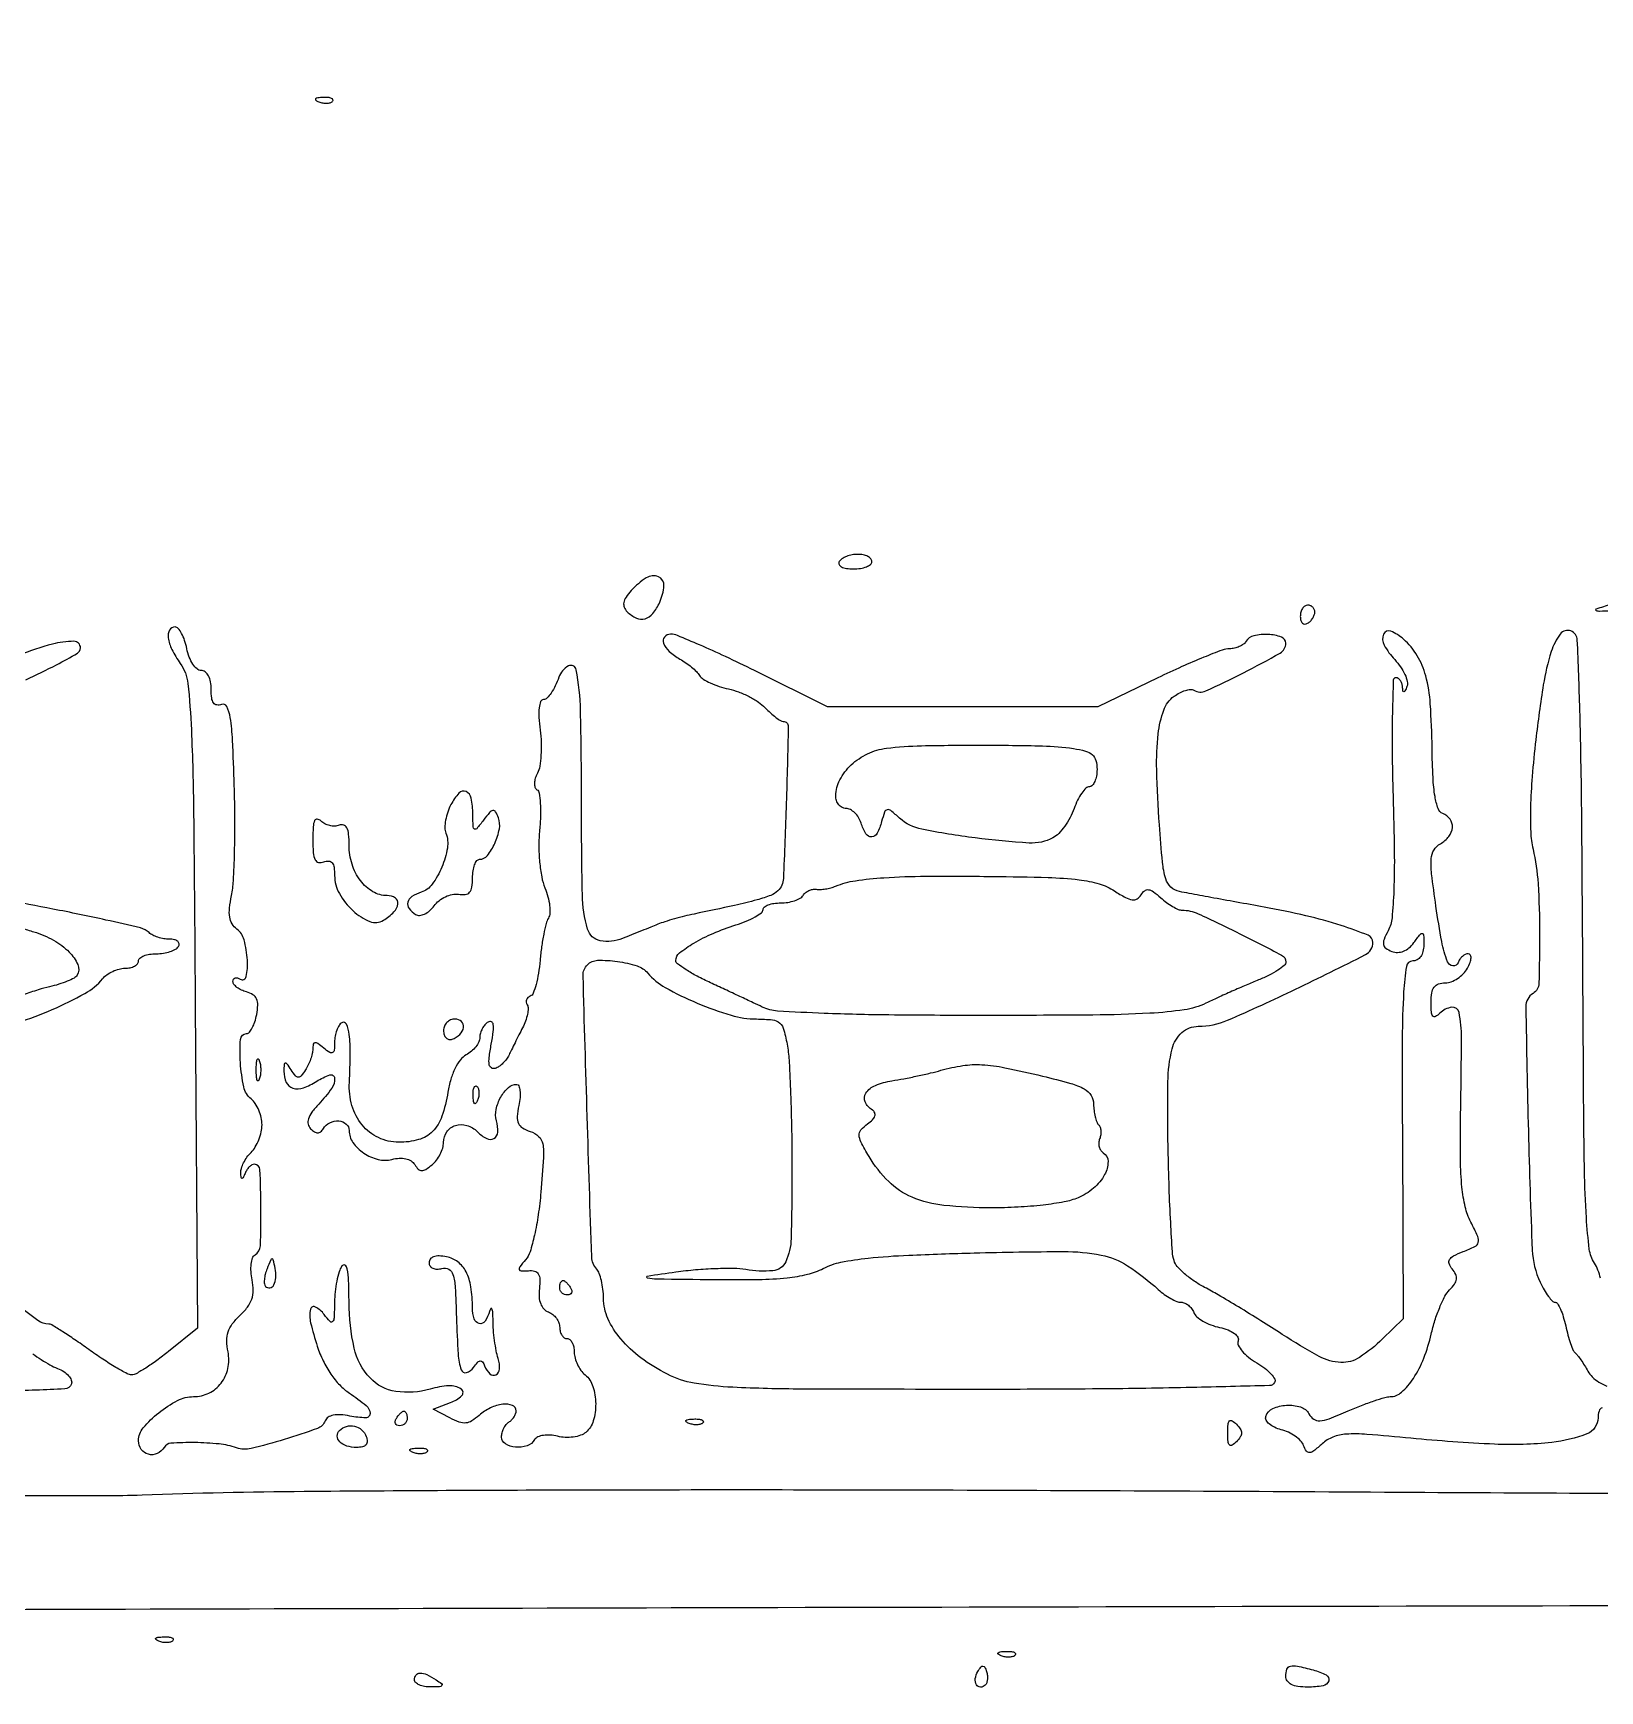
# Model space of a CAD drawing. Extents: x 0 to 2558, y 0 to 3412.
# Drawn here: x 1195.5 to 1411.2, y 2231.5 to 2459.8 of the extents above; entities that cross this region are included whole.
import ezdxf

# ---------------------------------------------------------------- set-up
doc = ezdxf.new("R2010")
doc.units = 0

msp = doc.modelspace()

# ---------------------------------------------------------------- linework, layer by layer
for points in [[(1923.086218, 2244.376059, -0.000011), (1814.032813, 2244.041497, -0.000207), (1693.057302, 2243.723101, -0.000126), (1550, 2243.441619, 0.000075), (1407.130468, 2243.17502, 0.000124), (1286.775, 2242.902503, 0.000001), (1177.44536, 2242.627485, 0.134519)], [(1176.555032, 2242.380365, -0.000002), (1098.265318, 2241.934774, -0.000173)], [(1102.150613, 2258.328759, 0.000012), (1205.122254, 2258.377188, 0.008936), (1210.5, 2258.475963, -0.007043), (1232.809399, 2258.970195, -0.001468), (1271.958846, 2259.170946, -0.001354), (1322.195419, 2259.144953, -0.000751), (1383.5, 2258.8551, 0.001097), (1441.521202, 2258.620946, 0.001019), (1500.9941, 2258.632595, 0.000884), (1567.795, 2258.899883, 0.000504), (1648.5, 2259.44692, -0.00015), (1691.2208, 2259.766768, -0.000104), (1739.478125, 2260.103506, -0.000105)], [(1495.680326, 2153.455514, 0.000008), (1467.716338, 2153.403437, 0.000123)], [(1411.574797, 2270.481098, 0.219957), (1411.144346, 2270.013214, 0.07784), (1411, 2269.091631, -0.310318), (1409.476073, 2266.872658, -0.064673), (1404.632776, 2265.697448, -0.038688), (1396.75153, 2265.448763, -0.012903), (1385.232431, 2266.274916, 0.004721), (1379.179356, 2266.808725, 0.035404), (1376.301663, 2266.830997, 0.078088), (1374.497267, 2266.429584, 0.090447), (1373.00328, 2265.502968, -0.015128), (1371.858404, 2264.528212, -0.147437), (1371.274828, 2264.293572, -0.274807), (1370.849706, 2264.497279, -0.055348), (1370.448491, 2265.273633, 0.100885), (1370.041911, 2265.911463, 0.047436), (1369.295551, 2266.549624, 0.044353), (1368.356446, 2267.092269, 0.047387), (1367.356603, 2267.446634, -0.047706), (1366.429522, 2267.775875, -0.070906), (1365.709223, 2268.245898, -0.095116), (1365.296631, 2268.775982, -0.200049), (1365.257289, 2269.286882, -0.208464), (1366.212196, 2270.355906, -0.093215), (1368.07944, 2270.822337, -0.091318), (1370.021587, 2270.581771, -0.191081), (1371.183656, 2269.636309, 0.112554), (1371.847578, 2268.900921, 0.173622), (1372.665103, 2268.676032, 0.073273), (1373.954882, 2268.966693, 0.009255), (1376.606942, 2270.045841, -0.008704), (1378.440029, 2270.794098, -0.010684), (1380.177631, 2271.425966, -0.009255), (1381.651503, 2271.896303, -0.072726), (1382.360665, 2272, 0.186663), (1383.936548, 2272.609555, 0.062743), (1385.567039, 2274.516838, 0.051861), (1387.009104, 2277.297873, 0.038587), (1388.023823, 2280.606301, -0.021731), (1388.528418, 2282.473654, -0.021729), (1389.193201, 2284.290197, -0.022178), (1389.91092, 2285.82019, -0.075751), (1390.560607, 2286.703464, 0.042472), (1391.239928, 2287.509158, 0.123047), (1391.502216, 2288.183901, 0.141711), (1391.398726, 2288.843349, 0.063965), (1390.925827, 2289.589373, -0.081039), (1390.494758, 2290.323406, -0.236952), (1390.549458, 2290.891178, -0.138185), (1391.10919, 2291.396949, -0.024216), (1392.423467, 2291.970902, 0.023494), (1394.038625, 2292.673476, 0.218845), (1394.506053, 2293.248414, 0.170528), (1394.435857, 2294.061852, 0.013341), (1393.473064, 2296.052089, -0.062471), (1392.709541, 2298.127833, -0.032413), (1392.260975, 2300.857274, -0.02176), (1392.05342, 2304.656986, -0.006962), (1392.069642, 2310.314613, 0.002773), (1392.19429, 2321.399676, 0.05036), (1391.859196, 2324.91867, 0.39982), (1390.851164, 2325.630008, 0.161179), (1389.2, 2324.8, -0.064899), (1388.609036, 2324.345331, -0.371337), (1388.25, 2324.4125, -0.153786), (1388.043621, 2324.945288, -0.016096), (1388, 2326.3, -0.038275), (1388.099713, 2327.600672, -0.119579), (1388.431927, 2328.406456, -0.155848), (1389.034803, 2328.848341, -0.081001), (1389.964816, 2329, 0.088264), (1390.795709, 2329.147828, 0.057686), (1391.666888, 2329.5875, 0.055927), (1392.444588, 2330.235098, 0.06843), (1393, 2331, 0.031042), (1393.370363, 2331.808985, 0.077172), (1393.507766, 2332.443579, 0.154155), (1393.408381, 2332.838208, 0.260189), (1393.118517, 2333, 0.115227), (1392.721304, 2332.907229, 0.067749), (1392.315134, 2332.632812, 0.062072), (1391.961926, 2332.227934, 0.062666), (1391.720238, 2331.75, -0.353804), (1391.012184, 2331.318172, -0.272916), (1390.272499, 2331.89858, -0.047076), (1389.482645, 2334.660599, -0.010343), (1388.677113, 2339.53534, -0.005862), (1388.084089, 2344.02395, -0.047652), (1388.033574, 2346.093683, -0.118349), (1388.413437, 2347.294266, -0.13037), (1389.287688, 2348.141122, 0.099077), (1390.454539, 2349.139436, 0.146818), (1390.942975, 2350.383874, 0.175741), (1390.630531, 2351.533086, 0.148834), (1389.632337, 2352.310844, -0.219342), (1388.976331, 2352.983935, -0.044362), (1388.5493, 2354.64224, -0.02901), (1388.272788, 2357.256861, -0.008433), (1388.149205, 2361.308367, 0.013405), (1387.902278, 2367.411568, 0.047337), (1387.270593, 2371.280368, 0.07224), (1386.106774, 2374.027833, 0.073316), (1384.21404, 2376.315143, 0.086705), (1382.459674, 2377.415454, 0.408683), (1381.464761, 2377.007947, 0.232365), (1381.541057, 2375.498911, 0.06184), (1383.002392, 2373.497454, -0.037081), (1383.809928, 2372.498968, -0.044133), (1384.409404, 2371.44641, -0.049719), (1384.736339, 2370.492417, -0.153965), (1384.686108, 2369.821482, -0.011769), (1384.414055, 2369.184765, -0.26235), (1384.257585, 2369.070602, -0.409303), (1384.136846, 2369.164271, -0.01773), (1384.078947, 2369.75, 0.066231), (1383.984402, 2370.227822, 0.079376), (1383.770445, 2370.632812, 0.09263), (1383.473948, 2370.904418, 0.140126), (1383.139588, 2371, 0.40451), (1382.801558, 2370.673023, 0.00271), (1382.677288, 2366.207608, 0.008243), (1382.64612, 2360.941228, 0.004939), (1382.774036, 2354.685476, -0.004413), (1382.938141, 2347.052816, -0.012383), (1382.873501, 2341.707817, -0.014479), (1382.625141, 2337.939572, -0.099483), (1382.091323, 2336.170639, 0.025932), (1381.525748, 2334.967861, 0.142183), (1381.451153, 2334.261537, 0.200031), (1381.775257, 2333.758222, 0.059428), (1382.601484, 2333.322684, 0.094837), (1383.397864, 2333.179988, 0.091629), (1384.201093, 2333.338264, 0.082043), (1384.964969, 2333.797219, 0.058737), (1385.644608, 2334.52865, -0.006511), (1386.532645, 2335.710498, -0.297715), (1386.806845, 2335.805849, -0.336031), (1386.978956, 2335.59231, -0.007509), (1387, 2334.19113, -0.060465), (1386.893034, 2333.309842, -0.091939), (1386.575906, 2332.609001, -0.112074), (1386.084717, 2332.161141, -0.129739), (1385.474147, 2332, 0.369527), (1384.607545, 2331.258247, 0.024368), (1384.231272, 2327.728961, 0.013798), (1384.041169, 2321.371137, 0.001662), (1384.05558, 2307.350664), (1384.162866, 2282.701327), (1381.331433, 2279.952135, -0.047873), (1378.150707, 2277.406257, -0.157447), (1375.589156, 2276.705627, -0.11381), (1372.599674, 2277.539388, -0.019489), (1367.5, 2280.579702, 0.004166), (1364.550303, 2282.463073, 0.003792), (1361.476046, 2284.35779, 0.003795), (1358.701681, 2286.010128, 0.012236), (1356.82271, 2287.049088, -0.028817), (1355.37563, 2287.913065, -0.030575), (1354.06725, 2288.92222, -0.032115), (1353.058967, 2289.924342, -0.107429), (1352.606275, 2290.73323, -0.057866), (1352.38167, 2291.963483, -0.003022), (1352.144808, 2295.978061, -0.004746), (1351.936904, 2300.765929, -0.003429), (1351.792422, 2306.106979, -0.008423), (1351.76153, 2315.357083, -0.057015), (1352.342269, 2319.890334, -0.150528), (1353.686858, 2322.132785, -0.185033), (1355.950037, 2323, 0.102921), (1359.98738, 2323.839952, 0.009457), (1369.344561, 2328.121749, 0.005373), (1378.964668, 2332.873772, 0.282483), (1380, 2334.560094, 0.307003), (1379.335474, 2335.540369, 0.016452), (1375.617403, 2336.882501, 0.020977), (1370.78001, 2338.229469, 0.012977), (1365, 2339.423243, -0.000397), (1361.20546, 2340.107908, -0.000487), (1357.661053, 2340.753911, -0.000404), (1354.682061, 2341.302346, -0.003499), (1353.356775, 2341.557043, -0.141088), (1352.176001, 2342.167557, -0.131048), (1351.459654, 2343.328977, -0.049688), (1351.018648, 2345.588348, -0.005745), (1350.595173, 2350.742253, -0.010455), (1350.218596, 2358.331014, -0.035405), (1350.42726, 2363.283535, -0.057321), (1351.182264, 2366.546207, -0.150497), (1352.602882, 2368.451571, -0.037815), (1353.384244, 2368.936863, -0.046018), (1354.181285, 2369.262827, -0.052546), (1354.880154, 2369.398137, -0.161335), (1355.343103, 2369.287951, 0.249852), (1356.977398, 2369.183384, 0.011587), (1362.151624, 2371.676162, 0.01126), (1367.21505, 2374.40725, 0.26918), (1367.997704, 2375.75, 0.316161), (1367.394866, 2376.611433, 0.075725), (1365.584204, 2376.972074, 0.06876), (1363.597883, 2376.789093, 0.199604), (1362.5, 2376, -0.096928), (1362.145411, 2375.616945, -0.052591), (1361.588241, 2375.29375, -0.049614), (1360.928747, 2375.074175, -0.055621), (1360.264016, 2375, 0.089288), (1359.249002, 2374.817287, 0.007103), (1356.693792, 2373.825, 0.009445), (1353.665275, 2372.532021, 0.007098), (1350.382077, 2371), (1342.118089, 2367), (1323.510377, 2367), (1304.902664, 2367), (1294.805194, 2372, 0.005258), (1290.832321, 2373.915508, 0.00743), (1287.25168, 2375.53125, 0.004591), (1284.221476, 2376.81185, 0.097978), (1283.270529, 2377, 0.218918), (1282.43303, 2376.614854, 0.27362), (1282.287074, 2375.787211, 0.120015), (1283.078803, 2374.626203, 0.057292), (1284.559519, 2373.571443, -0.025805), (1285.357876, 2373.075247, -0.02156), (1286.152046, 2372.470504, -0.022102), (1286.831007, 2371.852892, -0.053943), (1287.255957, 2371.328147, 0.110124), (1287.760757, 2370.830251, 0.030649), (1288.742789, 2370.296477, 0.029359), (1289.958689, 2369.813805, 0.027068), (1291.255957, 2369.46166, -0.037587), (1292.629096, 2369.057754, -0.028052), (1294.072568, 2368.417793, -0.028636), (1295.371299, 2367.655701, -0.055865), (1296.288955, 2366.883513, 0.018337), (1297.026009, 2366.162393, 0.02309), (1297.761274, 2365.553535, 0.022121), (1298.408968, 2365.10926, 0.140463), (1298.788955, 2365.000861, -0.421225), (1299.485464, 2364.289245, -0.002291), (1299.197371, 2353.71995, -0.003245), (1298.800077, 2343.358035, -0.187291), (1298.045211, 2341.645211, -0.10779), (1297.096303, 2341.036123, -0.021869), (1295.181749, 2340.418264, -0.013461), (1292.077786, 2339.653687, -0.002693), (1286.5, 2338.469433, 0.010405), (1285.205056, 2338.173553, 0.00783), (1283.79375, 2337.796452, 0.007923), (1282.477306, 2337.399869, 0.018033), (1281.5, 2337.049187, 0.00028), (1280.53262, 2336.661527, 0.000122), (1279.24681, 2336.145064, 0.00012), (1277.880113, 2335.595344, 0.00016), (1276.638077, 2335.094955, -0.143738), (1273.57847, 2334.794815, -0.282465), (1271.835636, 2336.380822, -0.066002), (1271.123018, 2341.093474, -0.004566), (1271, 2354.563428, 0.005486), (1270.869071, 2366.496227, 0.041281), (1270.280778, 2372.10759, 0.508053), (1269.194069, 2372.624092, 0.186859), (1267.876303, 2371.075007, -0.028062), (1267.390178, 2369.897534, -0.038221), (1266.815544, 2368.903283, -0.042483), (1266.239137, 2368.198274, -0.202842), (1265.770506, 2368, 0.309723), (1265.376742, 2367.730204, 0.064469), (1265.166082, 2366.871699, 0.042691), (1265.131039, 2365.551353, 0.018636), (1265.299294, 2363.805262, -0.024494), (1265.445906, 2362.071338, -0.024446), (1265.422388, 2360.33026, -0.025176), (1265.251066, 2358.816956, -0.082266), (1264.928259, 2357.865951, 0.048722), (1264.634411, 2357.159199, 0.066037), (1264.521125, 2356.477935, 0.083222), (1264.595274, 2355.924404, 0.181452), (1264.853379, 2355.590617, -0.219167), (1265.164464, 2355.121664, -0.021613), (1265.318251, 2353.741628, -0.024123), (1265.352208, 2352.002591, -0.016772), (1265.229967, 2350.041508, 0.024907), (1265.130142, 2347.872429, 0.022204), (1265.238891, 2345.61872, 0.023058), (1265.524725, 2343.571515, 0.052014), (1265.970203, 2342.071936, -0.033288), (1266.382553, 2340.852783, -0.036833), (1266.612586, 2339.630111, -0.03977), (1266.647335, 2338.572206, -0.127411), (1266.440427, 2337.903608, 0.076204), (1266.125089, 2337.160792, 0.013806), (1265.794581, 2335.69476, 0.014589), (1265.50265, 2333.941022, 0.012762), (1265.298102, 2332.093251, -0.018813), (1265.078742, 2330.309324, -0.026867), (1264.740519, 2328.750741, -0.025513), (1264.343963, 2327.547775, -0.219763), (1263.947764, 2327.16459, 0.103187), (1263.623241, 2326.96931, 0.122886), (1263.428262, 2326.670994, 0.122039), (1263.395547, 2326.31438, 0.100885), (1263.527647, 2325.955267, -0.149114), (1263.656605, 2325.465628, -0.040977), (1263.55974, 2324.66518, -0.037578), (1263.293896, 2323.731746, -0.031587), (1262.878451, 2322.790677, 0.002407), (1262.37431, 2321.808129, 0.001952), (1261.842863, 2320.749745, 0.001972), (1261.360562, 2319.770136, 0.005119), (1261.023131, 2319.059519, -0.052037), (1260.676675, 2318.477673, -0.039735), (1260.187458, 2317.920413, -0.040748), (1259.638347, 2317.467721, -0.071684), (1259.113545, 2317.204515, -0.22546), (1258.594916, 2317.267974, -0.214442), (1258.301486, 2317.712874, -0.072585), (1258.285629, 2318.725884, -0.014046), (1258.573398, 2320.539555, 0.01291), (1258.855961, 2322.294632, 0.069024), (1258.852072, 2323.262172, 0.257431), (1258.586024, 2323.615233, 0.24861), (1258.13841, 2323.585542, 0.077459), (1257.702804, 2323.2125, 0.053328), (1257.334408, 2322.675688, 0.052817), (1257.084281, 2322.066074, 0.071075), (1257, 2321.476167, -0.109697), (1256.864272, 2320.864964, -0.055805), (1256.45175, 2320.189907, -0.051524), (1255.847484, 2319.55793, -0.053415), (1255.133617, 2319.07151, 0.105433), (1254.321313, 2318.38525, 0.050479), (1253.594301, 2317.221384, 0.043251), (1253.003948, 2315.703959, 0.031515), (1252.605954, 2313.937234, -0.042956), (1251.776143, 2310.610145, -0.112029), (1250.487633, 2308.524531, -0.131485), (1248.569101, 2307.393239, -0.070309), (1245.821429, 2307.031425, -0.109146), (1243.035949, 2307.674499, -0.109897), (1240.788609, 2309.43036, -0.102493), (1239.390241, 2312.087959, -0.083806), (1239.027768, 2315.285615, 0.01036), (1239.161995, 2319.275561, 0.034359), (1239.015639, 2321.896615, 0.072592), (1238.626727, 2323.305138, 0.45561), (1238, 2323.5, 0.116464), (1237.616228, 2323.116182, 0.049165), (1237.29375, 2322.457382, 0.045068), (1237.074023, 2321.653704, 0.04423), (1237, 2320.818538, -0.022584), (1236.950698, 2319.727563, -0.250274), (1236.719091, 2319.374667, -0.278202), (1236.317849, 2319.391992, -0.026729), (1235.5, 2320, 0.018329), (1234.699725, 2320.616073, 0.177684), (1234.293487, 2320.727506, 0.328723), (1234.05894, 2320.522136, 0.051364), (1233.984687, 2319.872445, -0.054056), (1233.908865, 2319.239172, -0.026967), (1233.684621, 2318.462531, -0.026409), (1233.362844, 2317.674844, -0.035083), (1232.984687, 2317, -0.02521), (1232.389057, 2316.185322, -0.226004), (1232, 2316, -0.226004), (1231.610943, 2316.185322, -0.02521), (1231.015313, 2317, 0.010297), (1230.436497, 2317.843345, 0.292275), (1230.201607, 2317.937163, 0.343529), (1230.047496, 2317.761554, 0.01236), (1230.015313, 2316.809017, 0.10942), (1230.338868, 2315.282887, 0.21568), (1231.252708, 2314.482916, 0.160683), (1232.697088, 2314.518224, 0.059309), (1234.543976, 2315.436857, -0.064028), (1236.330583, 2316.304649, -0.48596), (1237.005541, 2315.862026, -0.181478), (1236.615141, 2314.469765, -0.030448), (1234.813244, 2312.301207, 0.027132), (1233.852737, 2311.160708, 0.082562), (1233.385562, 2310.265397, 0.135577), (1233.351323, 2309.532354, 0.141575), (1233.700376, 2308.899624, 0.049554), (1234.234762, 2308.461827, 0.149839), (1234.680679, 2308.328819, 0.178217), (1235.075165, 2308.477447, 0.076191), (1235.446149, 2308.912868, -0.142387), (1236.350268, 2309.729089, -0.131732), (1237.580037, 2309.964986, -0.161537), (1238.592846, 2309.545414, -0.217785), (1239, 2308.654988, 0.154309), (1239.521705, 2307.004786, 0.091459), (1241.007965, 2305.546259, 0.087857), (1242.981057, 2304.669134, 0.125356), (1244.889234, 2304.681285, -0.049584), (1245.89968, 2304.840922, -0.071197), (1246.801361, 2304.764504, -0.084445), (1247.527175, 2304.461738, -0.113873), (1248.026142, 2303.957701, 0.057373), (1248.522183, 2303.329259, 0.197313), (1248.991562, 2303.131716, 0.14785), (1249.556841, 2303.297226, 0.028587), (1250.423785, 2303.936747, 0.057711), (1251.027003, 2304.56789, 0.043604), (1251.536987, 2305.380726, 0.044567), (1251.885054, 2306.241898, 0.073891), (1252, 2307.015456, -0.15181), (1252.452874, 2308.472658, -0.166973), (1253.637577, 2309.349691, -0.151729), (1255.205893, 2309.357858, -0.122976), (1256.654921, 2308.487936, 0.074246), (1257.944111, 2307.533719, 0.258546), (1258.943696, 2307.550765, 0.257598), (1259.461778, 2308.408239, 0.073895), (1259.288096, 2310.006322, -0.116186), (1259.250017, 2311.56384, -0.076539), (1259.883532, 2313.248596, -0.082079), (1260.930837, 2314.553704, -0.184751), (1262.097445, 2315, -0.316632), (1262.384663, 2314.797848, -0.062692), (1262.529226, 2314.148322, -0.045984), (1262.530979, 2313.21216, -0.026847), (1262.370134, 2312.100671, 0.030922), (1262.160899, 2310.56678, 0.121788), (1262.319764, 2309.633666, 0.154427), (1262.867746, 2309.005656, 0.059967), (1263.929733, 2308.522302, -0.10888), (1265.100007, 2307.845649, -0.165151), (1265.660885, 2306.824577, -0.059986), (1265.765545, 2304.928138, -0.005388), (1265.405868, 2300.171631, -0.014729), (1265.04412, 2297.059146, -0.019077), (1264.520286, 2294.233599, -0.018652), (1263.915163, 2291.947483, -0.105391), (1263.307167, 2290.850427, 0.012028), (1262.500697, 2289.877299, 0.2329), (1262.421231, 2289.505062, 0.343116), (1262.67209, 2289.309395, 0.020909), (1263.685898, 2289.350427, -0.080625), (1264.548647, 2289.282442, -0.198336), (1265.052276, 2288.914367, -0.135266), (1265.263745, 2288.176674, -0.03151), (1265.19521, 2286.878014, 0.045969), (1265.167861, 2285.731625, 0.075748), (1265.378255, 2284.787352, 0.093521), (1265.81316, 2284.088922, 0.115751), (1266.44521, 2283.659399, -0.078382), (1267.039572, 2283.316835, -0.06522), (1267.54328, 2282.788185, -0.06671), (1267.883876, 2282.161405, -0.091389), (1268, 2281.531385, 0.063461), (1268.074614, 2280.94588, 0.081424), (1268.29375, 2280.449844, 0.09843), (1268.618634, 2280.117941, 0.151099), (1269, 2280, -0.181272), (1269.381693, 2279.856918, -0.091278), (1269.70625, 2279.448468, -0.071223), (1269.926111, 2278.840854, -0.05129), (1270, 2278.122445, 0.067559), (1270.109963, 2277.312334, 0.044533), (1270.440625, 2276.430735, 0.044279), (1270.925824, 2275.614539, 0.063393), (1271.5, 2275, -0.143684), (1272.568398, 2273.413451, -0.073926), (1272.952524, 2271.028008, -0.074285), (1272.626305, 2268.64806, -0.149487), (1271.595653, 2267.079385, -0.091507), (1270.877486, 2266.677466, -0.047398), (1269.873604, 2266.439248, -0.044936), (1268.760495, 2266.385276, -0.05118), (1267.704748, 2266.537968, 0.043375), (1266.69526, 2266.700059, 0.054143), (1265.746976, 2266.666224, 0.063815), (1264.986615, 2266.454721, 0.15586), (1264.550077, 2266.081027, -0.172233), (1263.502217, 2265.240396, -0.103853), (1261.905168, 2265.034819, -0.120725), (1260.526158, 2265.490634, -0.258347), (1260, 2266.440983, -0.061875), (1260.074167, 2267.038022, -0.051278), (1260.29375, 2267.640225, -0.053305), (1260.617164, 2268.157656, -0.08825), (1261, 2268.5, 0.06081), (1261.382515, 2268.806203, 0.051032), (1261.70625, 2269.2129, 0.053229), (1261.926698, 2269.653442, 0.089642), (1262, 2270.059017, 0.313969), (1261.485215, 2270.798006, 0.120271), (1260.173817, 2270.948838, 0.079477), (1258.447514, 2270.445883, 0.073493), (1256.911928, 2269.420296, -0.043786), (1255.904524, 2268.657563, -0.119042), (1255.061629, 2268.374903, -0.110285), (1254.142957, 2268.497898, -0.034669), (1252.870236, 2269.069448), (1250.574097, 2270.298304), (1252.956565, 2271.179636, 0.102517), (1254.507221, 2272.148871, 0.481322), (1254.4265, 2273.049919, 0.164612), (1252.735381, 2273.496108, 0.05279), (1250.142124, 2273.04076, -0.106408), (1245.42336, 2272.722793, -0.170161), (1241.880559, 2274.575456, -0.132765), (1239.698821, 2278.686667, -0.055446), (1238.984687, 2284.972506, 0.007813), (1238.931079, 2287.955149, 0.039975), (1238.743568, 2289.600058, 0.203919), (1238.412252, 2290.088801, 0.413922), (1238, 2290, 0.070042), (1237.623285, 2289.186932, 0.023369), (1237.301539, 2287.9125, 0.022736), (1237.072869, 2286.450012, 0.024049), (1236.983509, 2285, -0.006277), (1236.928046, 2282.868536, -0.166499), (1236.725656, 2282.344463, -0.452736), (1236.376584, 2282.336772, -0.023467), (1235.564197, 2283.309841, 0.104021), (1234.372842, 2284.343788, 0.502917), (1233.682384, 2284.031736, 0.11189), (1233.698112, 2282.17912, 0.021677), (1234.612015, 2278.936201, 0.033423), (1235.426659, 2276.92502, 0.03738), (1236.476785, 2275.117877, 0.040029), (1237.702089, 2273.606197, 0.054888), (1239.040213, 2272.479183, -0.023678), (1241.350752, 2270.767316, -0.220954), (1241.877222, 2269.679889, -0.425672), (1241.282526, 2269.089364, -0.043626), (1239.090453, 2269.331909, 0.032233), (1237.820548, 2269.501748, 0.065107), (1236.814861, 2269.439797, 0.092468), (1236.103464, 2269.158979, 0.162409), (1235.70572, 2268.675501, -0.217886), (1234.621573, 2267.612983, -0.012418), (1230.069588, 2266.097307, -0.014923), (1225.490616, 2264.84607, -0.144367), (1223.5, 2264.945388, 0.058548), (1221.087046, 2265.484068, 0.023804), (1217.721328, 2265.669643, 0.01646), (1214.462461, 2265.586734, 0.244417), (1213.512429, 2265.02011, -0.14674), (1212.552609, 2264.168348, -0.173821), (1211.351038, 2264.059651, -0.178464), (1210.376542, 2264.736682, -0.153794), (1210, 2265.931906, -0.176267), (1210.641822, 2267.695934, -0.049426), (1212.772568, 2269.779168, -0.049736), (1215.365777, 2271.463227, -0.11971), (1217.57563, 2272, 0.114672), (1219.690494, 2272.491496, 0.115055), (1221.368886, 2273.864914, 0.111533), (1222.301379, 2275.878212, 0.102607), (1222.317601, 2278.161993, -0.044458), (1222.150739, 2279.693303, -0.084356), (1222.333888, 2280.91646, -0.083449), (1222.912776, 2282.019078, -0.042727), (1223.963817, 2283.180917, 0.042927), (1224.999607, 2284.326815, 0.080628), (1225.583601, 2285.426288, 0.083165), (1225.779657, 2286.630395, 0.048251), (1225.631554, 2288.092228, -0.034637), (1225.486276, 2289.21968, -0.044117), (1225.516951, 2290.267317, -0.050512), (1225.70133, 2291.098133, -0.176267), (1226.036287, 2291.522427, 0.249883), (1226.773599, 2292.788106, 0.011113), (1226.854909, 2298.026559, 0.010003), (1226.714745, 2303.272672, 0.400596), (1225.952619, 2304, 0.132102), (1225.614851, 2303.909176, 0.061115), (1225.249377, 2303.632812, 0.054339), (1224.913531, 2303.228127, 0.050194), (1224.662281, 2302.75, -0.011978), (1224.395445, 2302.13181, -0.326182), (1224.248905, 2302.05008, -0.347711), (1224.134872, 2302.165423, -0.012687), (1224.078947, 2302.821429, -0.09155), (1224.154727, 2303.434825, -0.040288), (1224.463816, 2304.195313, -0.038105), (1224.931867, 2304.971296, -0.041643), (1225.5, 2305.642857, 0.063473), (1226.074608, 2306.385341, 0.039129), (1226.559375, 2307.379657, 0.038714), (1226.89002, 2308.45608, 0.055214), (1227, 2309.448984, 0.056585), (1226.88938, 2310.423316, 0.043422), (1226.559375, 2311.443372, 0.044524), (1226.074587, 2312.355179, 0.075245), (1225.5, 2313, -0.167712), (1224.498892, 2314.648565, -0.036268), (1224.023666, 2317.998878, -0.035088), (1224.029262, 2321.205141, -0.39331), (1224.883423, 2322, 0.223372), (1225.257517, 2322.175901, 0.051556), (1225.654671, 2322.770712, 0.043639), (1226.011767, 2323.618932, 0.030601), (1226.268398, 2324.623699, 0.037226), (1226.417792, 2325.923147, 0.114953), (1226.252915, 2326.785774, 0.147905), (1225.757681, 2327.360271, 0.07763), (1224.884975, 2327.740331, -0.044039), (1224.163709, 2327.998556, -0.054797), (1223.553711, 2328.36529, -0.064927), (1223.136066, 2328.778832, -0.166684), (1223, 2329.175648, -0.12789), (1223.08024, 2329.484223, -0.189302), (1223.29375, 2329.659661, -0.146694), (1223.617355, 2329.66689, -0.07127), (1224, 2329.5, 0.519308), (1224.825697, 2329.853365, 0.069224), (1224.984284, 2332.107271, 0.047228), (1224.526167, 2334.903923, 0.168284), (1223.530897, 2336.389757, -0.09822), (1222.887813, 2337.111502, -0.093962), (1222.556195, 2338.03531, -0.06641), (1222.525575, 2339.277648, -0.024964), (1222.799819, 2341, 0.038836), (1223.066579, 2343.037475, 0.006808), (1223.217235, 2346.904695, 0.007349), (1223.265587, 2351.455458, 0.00654), (1223.184437, 2356.186196, 0.004181), (1222.943935, 2362.414595, 0.027626), (1222.62615, 2365.513342, 0.072443), (1222.15163, 2367.03618, 0.390887), (1221.415516, 2367.329207, -0.12498), (1220.780946, 2367.254148, -0.212797), (1220.333653, 2367.528554, -0.119622), (1220.073861, 2368.212375, -0.03125), (1220, 2369.393011, 0.044927), (1219.905356, 2370.444189, 0.076589), (1219.618143, 2371.276002, 0.104393), (1219.175605, 2371.808514, 0.168925), (1218.625, 2372, -0.183021), (1218.054634, 2372.216014, -0.066225), (1217.477656, 2372.88125, -0.054647), (1216.980927, 2373.851844, -0.041636), (1216.65, 2375, 0.030942), (1216.345296, 2376.148836, 0.043853), (1215.925156, 2377.11875, 0.05178), (1215.460287, 2377.798406, 0.220324), (1215.025, 2378, 0.269428), (1214.26847, 2377.560429, 0.166848), (1214.071417, 2376.52143, 0.082087), (1214.585247, 2374.900786, 0.03629), (1215.75, 2372.972506, -0.127931), (1216.785849, 2370.232601, -0.015839), (1217.269921, 2363.815734, -0.008333), (1217.575682, 2352.474463, -0.000877), (1217.801966, 2325.959125), (1218.103932, 2281.418251), (1214.110604, 2278.209125, -0.011946), (1212.504105, 2276.980098, -0.015761), (1210.980022, 2275.942681, -0.013173), (1209.676159, 2275.161497, -0.129068), (1209.060953, 2275, -0.124097), (1208.420058, 2275.161554, -0.009869), (1206.88385, 2276.028125, -0.012894), (1205.075902, 2277.159415, -0.009519), (1203.132885, 2278.5, 0.005693), (1201.220592, 2279.8411, 0.008372), (1199.507665, 2280.971875, 0.004552), (1198.04503, 2281.884043, 0.137997), (1197.632885, 2282, -0.159549), (1196.144847, 2282.487233, -0.006762), (1191.661669, 2285.869866, -0.009066)], [(1411.334439, 2288.326644, 0.03954), (1410.994144, 2289.426504, 0.049116), (1410.502484, 2290.37727, -0.113501), (1409.801306, 2292.301932, -0.015051), (1409.395235, 2296.644806, -0.011513), (1409.130056, 2303.253327, -0.002916), (1409.009167, 2314, 0.000534), (1408.770759, 2350.758837, 0.004981), (1408.493044, 2366.611793, 0.004149), (1408.149265, 2376.216629, 0.297714), (1407.265254, 2377.447619, 0.338491), (1405.796765, 2377.01981, 0.080789), (1404.559465, 2374.603897, 0.039044), (1403.466751, 2370.020531, 0.010051), (1402.435338, 2362.477263, 0.008223), (1401.929123, 2357.398489, 0.014252), (1401.69858, 2353.164563, 0.016844), (1401.724994, 2349.77333, 0.046645), (1402.0451, 2347.41119, -0.041723), (1402.739086, 2342.642618, -0.015166), (1402.949601, 2335.808028, -0.007486), (1402.849532, 2328.911739, -0.25208), (1402.05429, 2327.533553, 0.264217), (1401.055618, 2325.708074, 0.002115), (1401.403247, 2308.554944, 0.004176), (1401.940906, 2292.19165, 0.099842), (1403.028906, 2287.75, 0.021128), (1403.57925, 2286.696744, 0.029344), (1404.164727, 2285.807813, 0.029287), (1404.710441, 2285.159453, 0.20599), (1405.08106, 2285, -0.260076), (1405.417552, 2284.812276, -0.032391), (1405.82495, 2284.045312, -0.031517), (1406.220828, 2282.995199, -0.020968), (1406.546177, 2281.75, 0.01398), (1406.86185, 2280.468913, 0.017787), (1407.227553, 2279.307813, 0.015909), (1407.593606, 2278.371029, 0.12343), (1407.875632, 2278, -0.060268), (1408.184738, 2277.684506, -0.012685), (1408.63997, 2277.059375, -0.01312), (1409.133585, 2276.302342, -0.012099), (1409.600862, 2275.5, 0.077658), (1410.210383, 2274.711682, 0.04894), (1411.131669, 2273.99695, 0.047916), (1412.20363, 2273.457482, 0.062797)], [(1194.475516, 2370.726266, 0.012541), (1198.701914, 2372.797278, 0.010635), (1201.568849, 2374.370875, 0.268042), (1202, 2375.11735, 0.419231), (1201.07618, 2376.025507, 0.058618), (1198.1278, 2375.627439, 0.0349), (1193.548302, 2374.104383, 0.012871)], [(1193.333995, 2323.528678, 0.025514), (1198.102805, 2325.309871, 0.024849), (1202.616229, 2327.535753, 0.092819), (1205.040236, 2329.548481, -0.065195), (1205.63926, 2330.104147, -0.044412), (1206.442554, 2330.573616, -0.044444), (1207.315242, 2330.893455, -0.065711), (1208.122445, 2331, 0.05129), (1208.840854, 2331.073889, 0.071223), (1209.448468, 2331.29375, 0.091278), (1209.856918, 2331.618307, 0.181272), (1210, 2332, -0.222681), (1210.179376, 2332.382793, -0.076538), (1210.717039, 2332.70625, -0.058208), (1211.50628, 2332.92683, -0.039081), (1212.440983, 2333, 0.037634), (1213.42066, 2333.073842, 0.041396), (1214.346475, 2333.29375, 0.045439), (1215.093337, 2333.615492, 0.130646), (1215.5, 2334, 0.177037), (1215.577977, 2334.378577, 0.188488), (1215.3904, 2334.70625, 0.116412), (1214.927234, 2334.927986, 0.05373), (1214.259017, 2335, -0.042572), (1213.477549, 2335.066658, -0.035368), (1212.667024, 2335.265772, -0.036744), (1211.946958, 2335.557602, -0.07577), (1211.45, 2335.904757, 0.131796), (1210.266858, 2336.549465, 0.005422), (1205.510421, 2337.643112, 0.005832), (1198.188512, 2339.153988, 0.001158), (1185.052155, 2341.673754, -0.019443)], [(1193.866899, 2336.540222, 0.005012), (1195.572913, 2336.012367, -0.054653), (1198.28841, 2334.866705, -0.069911), (1200.450337, 2333.229895, -0.0938), (1201.627936, 2331.494173, -0.245416), (1201.52241, 2330.036259, -0.130918), (1201.114793, 2329.651263, -0.024892), (1200.185941, 2329.206306, -0.025034), (1199.018382, 2328.784202, -0.02071), (1197.738532, 2328.449983, 0.023999), (1196.182199, 2328.032615, 0.010062), (1194.129444, 2327.329215, 0.009928)], [(1195.435317, 2277.909134, 0.018023), (1196.597314, 2277.096446, 0.018126), (1197.793911, 2276.382379, 0.032406), (1198.831282, 2275.897816, -0.050159), (1199.692606, 2275.457653, -0.067873), (1200.355826, 2274.889663, -0.085555), (1200.730206, 2274.287657, -0.178804), (1200.747502, 2273.743847, -0.310532), (1199.837662, 2273.057137, -0.003568), (1191.862099, 2272.760136, -0.006236)], [(1091.92268, 2165.609417, 0.000123), (1203.285023, 2166.142602, 0.000082), (1318.131321, 2166.73943, 0.002111), (1349.243056, 2167.037547, 0.006016), (1354.38229, 2167.170347, 0.013265), (1358.300741, 2167.423026, 0.009276), (1361.217168, 2167.743584, 0.545116), (1361.409267, 2168.146809, -0.272394), (1361.402539, 2168.456945, -0.204411), (1361.678674, 2168.670079, -0.083079), (1362.298537, 2168.72495, -0.031052), (1363.166211, 2168.603055, 0.019423), (1368.018494, 2167.805974, 0.01568), (1373.27791, 2167.317465, 0.011539), (1379.905257, 2167.064291, 0.004255), (1389.259255, 2167.002598, -0.000422), (1449.869314, 2167.067498, -0.000945)]]:
    msp.add_lwpolyline(points, format="xyb")
for points in [[(1234.8125, 2450.316886, 0.051402), (1235.359369, 2450.160852, 0.05415), (1235.916927, 2450.123424, 0.060344), (1236.402231, 2450.202593, 0.126455), (1236.729167, 2450.395833, 0.296942), (1236.77538, 2450.614691, 0.208169), (1236.592839, 2450.799335, 0.077125), (1236.112848, 2450.910055, 0.028489), (1235.416667, 2450.921053, 0.018894), (1234.670344, 2450.862007, 0.168741), (1234.37858, 2450.720685, 0.470617), (1234.395823, 2450.538436, 0.054073)], [(1306.5, 2387, 0.253782), (1306.478234, 2386.615199, 0.1651), (1306.794783, 2386.287316, 0.083483), (1307.479336, 2386.068671, 0.035659), (1308.440983, 2386, 0.037227), (1309.420991, 2386.073066, 0.055981), (1310.248289, 2386.29375, 0.073461), (1310.813779, 2386.616918, 0.230178), (1311, 2387, 0.186414), (1310.852535, 2387.381787, 0.089706), (1310.429836, 2387.70625, 0.069539), (1309.801778, 2387.926216, 0.049547), (1309.059017, 2388, 0.046881), (1308.270704, 2387.925923, 0.046318), (1307.50665, 2387.70625, 0.050262), (1306.876024, 2387.383556, 0.111412)], [(1414, 2386.434259, 0.085648), (1414.056216, 2386.108486, 0.012359), (1414.298879, 2385.476243, 0.013712), (1414.627892, 2384.736738, 0.011341), (1415.01746, 2383.967375, -0.063362), (1415.420011, 2382.913416, -0.229378), (1415.272603, 2382.230755, -0.13616), (1414.550073, 2381.696697, -0.018875), (1412.76746, 2381.089853, 0.004516), (1410.733492, 2380.461998, 0.687311), (1410.723296, 2380.28654, 0.114906), (1411.215829, 2380.188896, 0.001384), (1414.5, 2380.306737, 0.013711), (1417.228275, 2380.487211, 0.077702), (1418.635887, 2380.844483, 0.152076), (1419.400949, 2381.496108, 0.105751), (1419.795783, 2382.568625, 0.087008), (1419.764434, 2383.561755, 0.102894), (1419.390392, 2384.421882, 0.086682), (1418.641844, 2385.166251, 0.045566), (1417.49873, 2385.818625, 0.007259), (1415.590238, 2386.654951, 0.056138), (1414.656865, 2386.929759, 0.202746), (1414.199494, 2386.824649, 0.240702)], [(1277.85, 2383.016667, 0.035267), (1277.129972, 2382.101934, 0.102852), (1276.825, 2381.362879, 0.144517), (1276.890287, 2380.716503, 0.099751), (1277.3, 2380.1, 0.087461), (1278.564182, 2379.214708, 0.181803), (1279.746881, 2379.123741, 0.155857), (1280.824545, 2379.84864, 0.06055), (1281.772588, 2381.40023, 0.089675), (1282.354926, 2383.693707, 0.323004), (1281.60475, 2384.903479, 0.242836), (1279.929012, 2384.759737, 0.067959)], [(1370, 2379.440983, 0.066118), (1370.073267, 2378.889346, 0.138808), (1370.29375, 2378.521475, 0.191142), (1370.620352, 2378.392057, 0.139169), (1371, 2378.5, 0.06081), (1371.382515, 2378.806203, 0.051032), (1371.70625, 2379.2129, 0.053229), (1371.926698, 2379.653442, 0.089642), (1372, 2380.059017, 0.105429), (1371.923444, 2380.418051, 0.099231), (1371.70625, 2380.723586, 0.096318), (1371.381732, 2380.928382, 0.092995), (1371, 2381, 0.153634), (1370.618621, 2380.879982, 0.097988), (1370.29375, 2380.542039, 0.080552), (1370.074545, 2380.037096, 0.062283)], [(1338.75, 2361.258867, -0.030171), (1340.423677, 2360.90437, -0.114179), (1341.358646, 2360.397931, -0.148585), (1341.841402, 2359.614039, -0.064333), (1342, 2358.386501, -0.042151), (1341.922838, 2357.47283, -0.061751), (1341.690969, 2356.701035, -0.081117), (1341.350274, 2356.177689, -0.211011), (1340.94798, 2356, 0.199168), (1340.473083, 2355.803018, 0.043984), (1339.895625, 2355.112549, 0.039255), (1339.323089, 2354.135663, 0.029064), (1338.842797, 2352.978891, -0.039204), (1338.30288, 2351.74944, -0.033776), (1337.553456, 2350.553267, -0.035219), (1336.719903, 2349.558852, -0.078), (1335.932462, 2348.963855, -0.138719), (1332.649817, 2348.244536, -0.016818), (1325.22126, 2348.941829, -0.016946), (1317.85791, 2350.138538, -0.135969), (1314.817987, 2351.66472, 0.013482), (1313.608195, 2352.701631, 0.220854), (1313.103961, 2352.828724, 0.268663), (1312.741137, 2352.515129, 0.019337), (1312.340439, 2351.193838, -0.053122), (1311.735119, 2349.595, -0.264574), (1310.964966, 2349.08442, -0.282448), (1310.175459, 2349.497874, -0.057687), (1309.5, 2351, 0.06077), (1309.150468, 2351.764714, 0.063046), (1308.63086, 2352.4125, 0.069989), (1308.027698, 2352.851427, 0.122947), (1307.432612, 2353, -0.121907), (1306.88798, 2353.134793, -0.102157), (1306.427362, 2353.514062, -0.092606), (1306.121983, 2354.081576, -0.080594), (1306.022236, 2354.75, -0.11905), (1306.583562, 2356.951176, -0.082757), (1308.146591, 2358.99952, -0.07725), (1310.411806, 2360.548077, -0.081406), (1313, 2361.300747, -0.025044), (1317.841524, 2361.642507, -0.005506), (1326.18029, 2361.720765, -0.005105), (1334.495412, 2361.622335, -0.031598)], [(1253.017838, 2353.533331, 0.041039), (1252.570324, 2352.501901, 0.038306), (1252.284815, 2351.387289, 0.04064), (1252.188668, 2350.35589, 0.094814), (1252.324927, 2349.595637, -0.133689), (1252.53084, 2347.555811, -0.0581), (1251.768276, 2344.916494, -0.05849), (1250.444153, 2342.572342, -0.15944), (1248.916419, 2341.473472, 0.067331), (1247.641566, 2340.870506, 0.189783), (1247.079353, 2340.082061, 0.226274), (1247.25372, 2339.225031, 0.093131), (1248.151704, 2338.406242, 0.162842), (1248.697514, 2338.278027, 0.086511), (1249.375058, 2338.461695, 0.070599), (1250.079461, 2338.92146, 0.054715), (1250.699277, 2339.597225, -0.067184), (1251.378339, 2340.301623, -0.056616), (1252.258635, 2340.849158, -0.058869), (1253.197363, 2341.166211, -0.09201), (1254.047573, 2341.187142, 0.069012), (1255.001812, 2341.167019, 0.186977), (1255.590064, 2341.478075, 0.143719), (1255.909152, 2342.175259, 0.03595), (1256, 2343.437142, -0.035826), (1256.070421, 2344.418701, -0.054255), (1256.283415, 2345.24716, -0.070977), (1256.594973, 2345.815075, -0.236072), (1256.964816, 2346, 0.22929), (1258.046426, 2346.523528, 0.061472), (1259.066842, 2348.201277, 0.059872), (1259.690297, 2350.188257, 0.138589), (1259.549486, 2351.731638, 0.041538), (1259.163092, 2352.532689, 0.30863), (1258.799912, 2352.703499, 0.17752), (1258.348299, 2352.450608, 0.015269), (1257.504286, 2351.403497, -0.00934), (1256.573954, 2350.220866, -0.358431), (1256.265773, 2350.159282, -0.266534), (1256.074614, 2350.46504, -0.006491), (1256.031803, 2352.190983, 0.043556), (1255.811011, 2354.416761, 0.246271), (1255.095209, 2355.322375, 0.325313), (1254.1278, 2355.116151, 0.060158)], [(1234, 2348.731385, 0.016961), (1234.062433, 2346.891427, 0.096223), (1234.312994, 2345.948378, 0.232594), (1234.784771, 2345.580572, 0.143864), (1235.5, 2345.638374, -0.099792), (1236.18737, 2345.754584, -0.218354), (1236.655002, 2345.522078, -0.136725), (1236.923905, 2344.899417, -0.033989), (1237, 2343.781303, 0.12866), (1237.652014, 2341.289374, 0.079376), (1239.54513, 2338.901054, 0.089316), (1241.85772, 2337.438355, 0.241687), (1243.735424, 2337.604907, 0.056774), (1245.161395, 2338.749038, 0.159877), (1245.726565, 2339.878028, 0.296329), (1245.362672, 2340.673332, 0.142327), (1244.238321, 2341, -0.134259), (1242.26382, 2341.539922, -0.097833), (1240.558104, 2343.062988, -0.086252), (1239.39935, 2345.317375, -0.075821), (1239, 2347.935729, 0.021874), (1238.932827, 2349.470467, 0.094572), (1238.685232, 2350.344439, 0.208294), (1238.246391, 2350.710657, 0.164235), (1237.621855, 2350.685134, -0.087391), (1237.011333, 2350.566408, -0.062739), (1236.318995, 2350.641183, -0.061633), (1235.653563, 2350.888627, -0.07672), (1235.121855, 2351.278145, 0.160824), (1234.614555, 2351.533594, 0.337903), (1234.25, 2351.332467, 0.090408), (1234.047619, 2350.485693, 0.01357)], [(1344.422567, 2341.644523, 0.018188), (1345.920812, 2340.73802, 0.0904), (1346.848689, 2340.422854, 0.174837), (1347.512058, 2340.556669, 0.11855), (1348.064745, 2341.10476, -0.085187), (1348.566266, 2341.672511, -0.208503), (1349.092935, 2341.816107, -0.124389), (1349.75541, 2341.541899, -0.023908), (1350.767691, 2340.710237, 0.025293), (1351.568946, 2340.055654, 0.027218), (1352.413432, 2339.502382, 0.02815), (1353.184368, 2339.111467, 0.103618), (1353.716467, 2339, -0.10856), (1355.921204, 2338.515598, -0.007825), (1361.586373, 2335.791607, -0.004463), (1367.423889, 2332.805974, -0.279209), (1368, 2331.854717, -0.221744), (1367.78598, 2331.395862, -0.028966), (1366.898438, 2330.735009, -0.029236), (1365.686427, 2330.03516, -0.020519), (1364.25, 2329.386496, 0.005048), (1362.560435, 2328.685601, 0.003054), (1360.573437, 2327.823324, 0.003059), (1358.610795, 2326.942948, 0.005372), (1357, 2326.187523, -0.076158), (1354.013259, 2325.272631, -0.022755), (1349.259282, 2324.796996, -0.01174), (1341.432272, 2324.556346, -0.001814), (1325.904348, 2324.5, -0.002578), (1313.318223, 2324.5649, -0.007083), (1304.4394, 2324.78229, -0.006074), (1298.006015, 2325.109351, -0.09694), (1295.904348, 2325.659942, 0.002428), (1294.663183, 2326.251312, 0.000775), (1292.810965, 2327.11931, 0.000773), (1290.744893, 2328.079736, 0.000863), (1288.75, 2328.999149, -0.01443), (1286.930022, 2329.898586, -0.021373), (1285.395313, 2330.799028, -0.017536), (1284.226508, 2331.613153, -0.236076), (1284, 2332.066153, -0.228466), (1284.498443, 2333.100063, -0.034115), (1286.45257, 2334.448893, -0.033057), (1289.127138, 2335.807004, -0.024187), (1292.25, 2336.966102, 0.020938), (1293.686559, 2337.488714, 0.030517), (1294.898438, 2338.076804, 0.030801), (1295.784255, 2338.650091, 0.238055), (1296, 2339.077552, -0.235471), (1296.17629, 2339.43113, -0.071233), (1296.717039, 2339.729031, -0.05443), (1297.506109, 2339.932665, -0.035966), (1298.440983, 2340, 0.038597), (1299.421859, 2340.075832, 0.041985), (1300.351289, 2340.30154, 0.046082), (1301.102731, 2340.631947, 0.128417), (1301.51639, 2341.02652, -0.081933), (1301.846603, 2341.405245, -0.063703), (1302.309489, 2341.69738, -0.063946), (1302.828982, 2341.862662, -0.084174), (1303.325407, 2341.868801, 0.05335), (1303.882356, 2341.841496, 0.025499), (1304.595588, 2341.919257, 0.024938), (1305.339623, 2342.077415, 0.032418), (1306, 2342.299286, -0.059498), (1308.714205, 2343.050711, -0.022223), (1312.651766, 2343.472815, -0.014285), (1318.418135, 2343.667707, -0.003877), (1327.546772, 2343.64455, -0.0044), (1335.259136, 2343.497309, -0.022523), (1339.530124, 2343.185288, -0.041515), (1342.310032, 2342.619033, -0.074277)], [(1280.127555, 2330.340864, 0.093747), (1282.531269, 2328.345898, 0.026557), (1286.922241, 2326.210224, 0.027335), (1291.602453, 2324.52864, 0.072018), (1295.119158, 2324.009769, -0.02544), (1297.286399, 2323.893564, -0.156541), (1298.296195, 2323.448664, -0.149054), (1298.884507, 2322.487614, -0.022397), (1299.358152, 2320.25, -0.02721), (1299.600287, 2318.045599, -0.004418), (1299.799145, 2313.740803, -0.004861), (1299.939324, 2308.663845, -0.004261), (1299.988994, 2303.356989, -0.006579), (1299.87097, 2293.77775, -0.101714), (1299.129653, 2290.585934, -0.26949), (1297.358538, 2289.339129, -0.06434), (1293.615757, 2289.494896, 0.039672), (1291.986813, 2289.643205, 0.012049), (1289.505879, 2289.611934, 0.011985), (1286.717104, 2289.442535, 0.012794), (1284, 2289.14183, 0.004144), (1280.059318, 2288.570031, 0.842277), (1280.055447, 2288.359937, 0.043979), (1281.410231, 2288.222181, 0.000671), (1289.29966, 2288.126805, 0.006369), (1295.380558, 2288.138915, 0.021832), (1299.324146, 2288.369425, 0.033711), (1302.122155, 2288.848107, 0.060658), (1304.29966, 2289.662769, -0.070825), (1306.729888, 2290.516308, -0.023557), (1310.470595, 2291.078748, -0.014997), (1316.064091, 2291.482975, -0.003892), (1325.086174, 2291.793165, -0.005227), (1337.378365, 2291.991461, -0.050476), (1342.570308, 2291.495741, -0.095492), (1346.21826, 2290.011288, -0.039949), (1350.438561, 2286.75797, 0.027902), (1351.269216, 2286.085161, 0.028765), (1352.161478, 2285.516404, 0.030021), (1352.987936, 2285.117227, 0.097792), (1353.581573, 2285, -0.103344), (1354.082316, 2284.895385, -0.06673), (1354.59067, 2284.587074, -0.062933), (1355.029274, 2284.131714, -0.068745), (1355.325442, 2283.594296, 0.125841), (1355.741147, 2283.008012, 0.044127), (1356.590742, 2282.407285, 0.040437), (1357.683569, 2281.884192, 0.037366), (1358.875365, 2281.527374, -0.035752), (1360.049151, 2281.18007, -0.068418), (1360.911937, 2280.713451, -0.104502), (1361.382034, 2280.188315, -0.225802), (1361.423164, 2279.660365, 0.213998), (1361.455667, 2279.07245, 0.058161), (1361.988617, 2278.281716, 0.047966), (1362.868723, 2277.435636, 0.03408), (1363.997866, 2276.660332, -0.029467), (1365.119759, 2275.905124, -0.046366), (1365.973643, 2275.119067, -0.05906), (1366.471996, 2274.415195, -0.26915), (1366.45862, 2273.933046, -0.252883), (1365.749927, 2273.52554, -0.000793), (1355.059393, 2273.25956, -0.003869), (1342.383523, 2273.06243, -0.001953), (1326.401145, 2273, -0.000893), (1301.364825, 2273.044692, -0.011036), (1291.839605, 2273.288985, -0.029934), (1286.519131, 2273.863487, -0.07623), (1282.843536, 2275.079822, -0.041222), (1279.18712, 2277.342477, -0.058729), (1276.405403, 2279.954056, -0.069189), (1274.649276, 2282.746099, -0.103602), (1274.031601, 2285.55, 0.026094), (1273.954124, 2286.78729, 0.027824), (1273.748422, 2287.983125, 0.02888), (1273.4568, 2288.983223, 0.102918), (1273.111963, 2289.55, -0.181351), (1272.413675, 2291.234879, -0.00084), (1271.786866, 2310.565783, -0.000763), (1271.21977, 2329.975, -0.206117), (1271.822569, 2331.489236, -0.192822), (1273.22439, 2332.089251, -0.040238), (1275.946885, 2331.933982, -0.041372), (1278.658055, 2331.327423, -0.14523)], [(1252, 2322.416667, 0.077096), (1252.089234, 2321.841384, 0.119977), (1252.348828, 2321.414714, 0.144529), (1252.735738, 2321.204183, 0.134046), (1253.1875, 2321.229167, 0.113253), (1254.250696, 2321.877068, 0.165501), (1254.742973, 2322.846361, 0.244413), (1254.459866, 2323.653027, 0.190724), (1253.583333, 2324, 0.099038), (1252.979073, 2323.879125, 0.097945), (1252.465104, 2323.534896, 0.097945), (1252.120875, 2323.020927, 0.099038)], [(1226.157895, 2317, 0.017491), (1226.189089, 2316.10856, 0.078554), (1226.306058, 2315.601562, 0.447206), (1226.474999, 2315.540618, 0.174857), (1226.662281, 2315.75, 0.057986), (1226.818615, 2316.320008, 0.037979), (1226.87034, 2317, 0.037979), (1226.818615, 2317.679992, 0.057986), (1226.662281, 2318.25, 0.174857), (1226.474999, 2318.459382, 0.447206), (1226.306058, 2318.398438, 0.078554), (1226.189089, 2317.89144, 0.017491)], [(1334.5, 2316.149833, -0.009061), (1338.371535, 2315.142243, -0.057553), (1340.250703, 2314.37483, -0.129464), (1341.178036, 2313.49312, -0.135655), (1341.530036, 2312.284731, 0.02677), (1341.58947, 2311.403145, 0.028859), (1341.742499, 2310.555172, 0.030069), (1341.957881, 2309.849827, 0.107642), (1342.211135, 2309.455531, -0.116673), (1342.423864, 2309.110965, -0.060876), (1342.524287, 2308.613525, -0.055535), (1342.505463, 2308.049383, -0.055581), (1342.362925, 2307.503385, 0.076664), (1342.245394, 2306.960961, 0.076383), (1342.296513, 2306.407614, 0.081908), (1342.503614, 2305.92855, 0.111896), (1342.837946, 2305.600155, -0.261072), (1343.520078, 2304.37052, -0.126392), (1343.050325, 2302.573733, -0.088925), (1341.52697, 2300.707367, -0.078431), (1339.3862, 2299.388005, -0.053208), (1337.49188, 2298.82382, -0.016967), (1334.578975, 2298.385905, -0.015888), (1331.118382, 2298.096218, -0.012936), (1327.400153, 2298, -0.026279), (1320.920209, 2298.340814, -0.073655), (1316.529784, 2299.471877, -0.094769), (1313.307004, 2301.621106, -0.065488), (1310.601852, 2305.086016, -0.01177), (1309.490974, 2307.078776, -0.111085), (1309.237387, 2308.017852, -0.19639), (1309.493616, 2308.730043, -0.051601), (1310.411693, 2309.559086, 0.040483), (1311.075401, 2310.132216, 0.11284), (1311.396655, 2310.652858, 0.188107), (1311.377141, 2311.09862, 0.151545), (1311.059841, 2311.463016, -0.149661), (1310.070142, 2312.591193, -0.258222), (1310.170153, 2313.801956, -0.150183), (1311.473301, 2314.866236, -0.057694), (1313.75, 2315.49987, 0.008114), (1315.404519, 2315.787987, 0.0055), (1317.279687, 2316.167398, 0.005543), (1319.08329, 2316.573985, 0.011033), (1320.5, 2316.943096, -0.032151), (1323.512183, 2317.593499, -0.05129), (1326.141137, 2317.714225, -0.036199), (1329.323111, 2317.301563, -0.008788)], [(1256.683114, 2312.8125, -0.054073), (1256.461564, 2312.395823, -0.470617), (1256.279315, 2312.37858, -0.168741), (1256.137993, 2312.670344, -0.018894), (1256.078947, 2313.416667, -0.028489), (1256.089945, 2314.112848, -0.077125), (1256.200665, 2314.592839, -0.208169), (1256.385309, 2314.77538, -0.296942), (1256.604167, 2314.729167, -0.126455), (1256.797407, 2314.402231, -0.060344), (1256.876576, 2313.916927, -0.05415), (1256.839148, 2313.359369, -0.051402)], [(1227.696917, 2289.606872, 0.031108), (1227.450554, 2288.843711, 0.039794), (1227.325261, 2288.116061, 0.044381), (1227.323903, 2287.517723, 0.176541), (1227.476461, 2287.190205, 0.242448), (1228.09269, 2286.993026, 0.232038), (1228.627993, 2287.376835, 0.112038), (1228.90685, 2288.385971, 0.061341), (1228.808853, 2289.671731, 0.006855), (1228.556938, 2290.8404, 0.36589), (1228.387121, 2290.967698, 0.286752), (1228.19236, 2290.8296, 0.005261)], [(1250, 2290.454948, 0.14794), (1250.138336, 2289.997639, 0.140847), (1250.50916, 2289.683109, 0.107399), (1251.081691, 2289.56131, 0.062936), (1251.779513, 2289.652592, -0.19077), (1252.713084, 2289.538856, -0.198856), (1253.295156, 2288.819008, -0.058183), (1253.599662, 2287.057132, -0.006193), (1253.776733, 2282.895085, 0.007557), (1254.004873, 2277.856295, 0.067576), (1254.433887, 2275.687681, 0.40448), (1255.15701, 2275.318705, 0.168263), (1256.130504, 2276.02896, -0.02864), (1256.660211, 2276.705391, -0.178256), (1257.041, 2276.911631, -0.274949), (1257.361408, 2276.778776, -0.063995), (1257.659464, 2276.25, 0.10053), (1258.395894, 2275.140186, 0.330108), (1259.214798, 2275.019041, 0.265161), (1259.717445, 2275.817961, 0.086691), (1259.530576, 2277.25, -0.028078), (1259.259869, 2278.325573, -0.013756), (1259.030616, 2279.720313, -0.013601), (1258.871295, 2281.186997, -0.019207), (1258.815336, 2282.5, 0.012864), (1258.783367, 2283.568487, 0.079179), (1258.667022, 2284.104688, 0.594048), (1258.507112, 2284.125112, 0.090466), (1258.328067, 2283.75, -0.079426), (1257.71635, 2282.392653, -0.309124), (1256.907841, 2282.061017, -0.27397), (1256.218584, 2282.696943, -0.071304), (1255.986345, 2284.25, 0.035899), (1255.761935, 2287.127328, 0.080702), (1255.094584, 2289.205961, 0.110728), (1253.974699, 2290.556587, 0.117812), (1252.409321, 2291.262085, 0.038316), (1251.389879, 2291.377041, 0.089979), (1250.634306, 2291.267649, 0.14281), (1250.174601, 2290.948431, 0.171692)], [(1269.5, 2287, -0.082592), (1269.656512, 2286.6179, -0.161196), (1269.6254, 2286.29375, -0.182303), (1269.413961, 2286.078288, -0.108972), (1269.059017, 2286, -0.093332), (1268.654762, 2286.076123, -0.09642), (1268.311086, 2286.29375, -0.099167), (1268.081062, 2286.618444, -0.105053), (1268, 2287, -0.042167), (1268.032345, 2287.382849, -0.061769), (1268.129539, 2287.70625, -0.081139), (1268.272352, 2287.92554, -0.210953), (1268.440983, 2288, -0.151918), (1268.65171, 2287.934461, -0.038439), (1268.933975, 2287.70625, -0.035638), (1269.231006, 2287.382774, -0.029505)], [(1247, 2269, -0.105053), (1246.918938, 2268.618444, -0.099167), (1246.688914, 2268.29375, -0.09642), (1246.345238, 2268.076123, -0.093332), (1245.940983, 2268, -0.108972), (1245.586039, 2268.078288, -0.182303), (1245.3746, 2268.29375, -0.161196), (1245.343488, 2268.6179, -0.082592), (1245.5, 2269, -0.029505), (1245.768994, 2269.382774, -0.035638), (1246.066025, 2269.70625, -0.038439), (1246.34829, 2269.934461, -0.151918), (1246.559017, 2270, -0.210953), (1246.727648, 2269.92554, -0.081139), (1246.870461, 2269.70625, -0.061769), (1246.967655, 2269.382849, -0.042167)], [(1241.361626, 2266.5, -0.084583), (1241.49358, 2265.84108, -0.191223), (1241.322524, 2265.37102, -0.158031), (1240.840964, 2265.088582, -0.054296), (1240.027632, 2265, -0.074113), (1238.676106, 2265.201439, -0.124432), (1237.699281, 2265.791639, -0.195854), (1237.372943, 2266.579066, -0.200492), (1237.693853, 2267.36052, -0.128866), (1238.634856, 2267.910707, -0.12647), (1239.731881, 2267.933919, -0.123894), (1240.721018, 2267.422754, -0.120802)], [(1287.729167, 2268.395833, -0.126455), (1287.402231, 2268.202593, -0.060344), (1286.916927, 2268.123424, -0.05415), (1286.359369, 2268.160852, -0.051402), (1285.8125, 2268.316886, -0.054073), (1285.395823, 2268.538436, -0.470617), (1285.37858, 2268.720685, -0.168741), (1285.670344, 2268.862007, -0.018894), (1286.416667, 2268.921053, -0.028489), (1287.112848, 2268.910055, -0.077125), (1287.592839, 2268.799335, -0.208169), (1287.77538, 2268.614691, -0.296942)], [(1361.2, 2265.8, -0.051663), (1360.601187, 2265.313616, -0.354955), (1360.25, 2265.35, -0.180052), (1360.04368, 2265.800928, -0.018208), (1360, 2267, -0.018208), (1360.04368, 2268.199072, -0.180052), (1360.25, 2268.65, -0.354955), (1360.601187, 2268.686384, -0.051663), (1361.2, 2268.2, -0.049631), (1361.734592, 2267.547259, -0.147822), (1361.9, 2267, -0.147822), (1361.734592, 2266.452741, -0.049631)], [(1249.729167, 2264.395833, -0.126455), (1249.402231, 2264.202593, -0.060344), (1248.916927, 2264.123424, -0.05415), (1248.359369, 2264.160852, -0.051402), (1247.8125, 2264.316886, -0.054073), (1247.395823, 2264.538436, -0.470617), (1247.37858, 2264.720685, -0.168741), (1247.670344, 2264.862007, -0.018894), (1248.416667, 2264.921053, -0.028489), (1249.112848, 2264.910055, -0.077125), (1249.592839, 2264.799335, -0.208169), (1249.77538, 2264.614691, -0.296942)], [(1214.729167, 2238.395833, -0.126455), (1214.402231, 2238.202593, -0.060344), (1213.916927, 2238.123424, -0.05415), (1213.359369, 2238.160852, -0.051402), (1212.8125, 2238.316886, -0.054073), (1212.395823, 2238.538436, -0.470617), (1212.37858, 2238.720685, -0.168741), (1212.670344, 2238.862007, -0.018894), (1213.416667, 2238.921053, -0.028489), (1214.112848, 2238.910055, -0.077125), (1214.592839, 2238.799335, -0.208169), (1214.77538, 2238.614691, -0.296942)], [(1330.729167, 2236.395833, -0.126455), (1330.402231, 2236.202593, -0.060344), (1329.916927, 2236.123424, -0.05415), (1329.359369, 2236.160852, -0.051402), (1328.8125, 2236.316886, -0.054073), (1328.395823, 2236.538436, -0.470617), (1328.37858, 2236.720685, -0.168741), (1328.670344, 2236.862007, -0.018894), (1329.416667, 2236.921053, -0.028489), (1330.112848, 2236.910055, -0.077125), (1330.592839, 2236.799335, -0.208169), (1330.77538, 2236.614691, -0.296942)], [(1251, 2233, -0.023197), (1251.728886, 2232.479509, -0.409657), (1251.762149, 2232.218347, -0.220444), (1251.444209, 2232.050422, -0.011293), (1250.25, 2232.015313, -0.042523), (1249.388595, 2232.082804, -0.062416), (1248.660938, 2232.298248, -0.082215), (1248.167975, 2232.618823, -0.210568), (1248, 2233, -0.163584), (1248.224247, 2233.667076, -0.234725), (1248.772965, 2233.939692, -0.112355), (1249.698623, 2233.729028, -0.031558)], [(1326.604167, 2232.270833, -0.198339), (1325.941134, 2231.995338, -0.274516), (1325.399603, 2232.315272, -0.160291), (1325.239822, 2233.176395, -0.105175), (1325.582949, 2234.134215, -0.024362), (1326.012891, 2234.759582, -0.233206), (1326.294341, 2234.899578, -0.286646), (1326.536207, 2234.749629, -0.033951), (1326.787251, 2234.138246, -0.052621), (1326.903448, 2233.610215, -0.052345), (1326.907167, 2233.068604, -0.057227), (1326.805016, 2232.594136, -0.115259)], [(1371.75, 2234.369714, -0.052376), (1373.570252, 2233.671038, -0.366776), (1373.910309, 2232.85896, -0.280427), (1373.135244, 2232.182641, -0.04269), (1371, 2232, -0.033607), (1369.677925, 2232.088963, -0.082504), (1368.75, 2232.375, -0.12651), (1368.202091, 2232.851045, -0.152103), (1368, 2233.5, -0.083336), (1368.161488, 2234.462166, -0.258094), (1368.634114, 2234.887737, -0.110976), (1369.587946, 2234.894268, -0.011909)]]:
    msp.add_lwpolyline(points, format="xyb", close=True)

doc.saveas('drawing.dxf')
